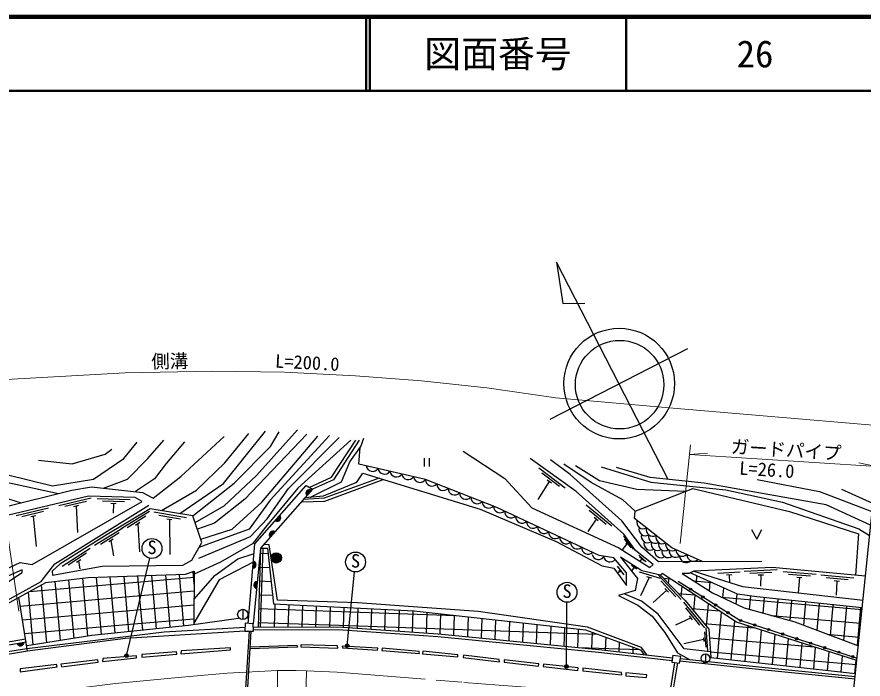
# Model space of a CAD drawing. Units: millimetres at full size, sheet at 1:1000; details may follow other scales. Extents: x 40000 to 680000, y 20000 to 380000.
# Drawn here: x 461379 to 576152, y 290260 to 380000 of the extents above; entities that cross this region are included whole.
import ezdxf
from ezdxf.enums import TextEntityAlignment as Align

# ---------------------------------------------------------------- set-up
doc = ezdxf.new("R2010")
doc.units = ezdxf.units.MM
doc.header["$LTSCALE"] = 1000
doc.linetypes.add('CHAIN', pattern=[18.5, 12, -1.5, 3.5, -1.5])
for name, color, linetype, lineweight in [('M-BGD', 7, 'Continuous', 25), ('M-BGD-EXST', 7, 'Continuous', 25), ('M-BMK', 2, 'CHAIN', 13), ('M-BMK-OTRS', 5, 'Continuous', 25), ('M-BMK-SRVR', 3, 'Continuous', 25), ('M-STR-HTXT', 7, 'Continuous', 13), ('M-TTL', 2, 'Continuous', 140), ('M-TTL-LINE', 7, 'Continuous', 50)]:
    doc.layers.add(name, color=color, linetype=linetype, lineweight=lineweight)
doc.layers.add('M-TTL-TXT', color=7, linetype='Continuous')
doc.styles.add('ＭＳ ゴシック', font='')
doc.styles.get('ＭＳ ゴシック').set_extended_font_data('MS Gothic')

msp = doc.modelspace()

# ---------------------------------------------------------------- hatches: boundary and pattern name
at = {"layer": 'M-BGD'}
for points in [[(501331, 315856), (500674, 315114, -0.82183)], [(496416, 311713), (497071, 312456, -0.82183)], [(496362, 310239), (495705, 309497, -0.82183)], [(495861, 306687, 1), (497261, 306687, 1)], [(493372, 305268), (493457, 306255, -0.82183)], [(493971, 303503), (493878, 302517, -0.82183)], [(461395, 295095), (462371, 295264, -0.82183)]]:
    msp.add_hatch(color=256, dxfattribs=at).paths.add_polyline_path(points)
at = {"layer": 'M-BGD-EXST'}
for points in [[(506403, 294895, -1), (505964, 294656, -0.41421), (506064, 294995, -0.41421)], [(476446, 293537, -1), (476007, 293298, -0.41421), (476107, 293637, -0.41421)], [(536136, 292083, -1), (535697, 291844, -0.41421), (535797, 292183, -0.41421)]]:
    msp.add_hatch(color=256, dxfattribs=at).paths.add_polyline_path(points)

# ---------------------------------------------------------------- linework, layer by layer
at = {"layer": 'M-BGD'}
for p, q in [((516635, 320198), (516635, 319080)), ((517302, 320198), (517302, 319080)), ((535745, 316137), (532167, 318865)), ((534967, 316353), (532581, 318172)), ((533592, 317024), (532049, 314600)), ((533870, 316812), (533314, 317236)), ((577472, 314044), (573284, 315957)), ((471466, 314788), (467086, 313759)), ((476743, 314574), (472244, 314682)), ((465640, 313419), (461259, 312389)), ((470805, 314324), (467884, 313638)), ((469754, 313769), (469072, 313609)), ((469413, 313689), (469602, 310114)), ((475986, 314292), (472987, 314364)), ((474829, 314019), (474129, 314036)), ((474479, 314028), (474448, 312742)), ((542086, 310980), (538605, 313831)), ((464978, 312955), (462058, 312269)), ((463927, 312400), (463246, 312240)), ((463587, 312320), (463971, 308222)), ((479356, 312977), (475533, 310603)), ((478877, 312326), (476328, 310744)), ((484376, 312099), (479940, 312858)), ((483586, 311930), (480629, 312436)), ((541316, 311223), (538995, 313123)), ((478058, 311465), (477464, 311095)), ((477761, 311280), (478022, 307495)), ((482402, 311828), (481712, 311946)), ((482057, 311887), (482106, 307154)), ((539965, 311941), (538821, 310277)), ((540236, 311719), (539695, 312163)), ((475727, 310724), (471905, 308349)), ((475249, 310073), (472701, 308490)), ((474430, 309211), (473836, 308842)), ((474133, 309027), (474462, 306982)), ((545015, 307847), (543693, 309667)), ((544673, 308062), (543792, 309276)), ((471302, 307974), (467527, 305525)), ((494397, 308018), (494104, 297335)), ((494428, 297334), (494801, 308015)), ((544111, 308581), (543464, 307779)), ((544214, 308439), (544008, 308722)), ((470836, 307314), (468319, 305681)), ((494377, 307309), (495467, 307271)), ((546737, 306159), (545737, 307066)), ((546510, 306243), (545843, 306848)), ((546116, 306479), (545891, 306231)), ((546194, 306408), (546038, 306549)), ((470035, 306437), (469447, 306056)), ((469741, 306246), (469894, 305194)), ((494326, 305434), (495667, 305388)), ((543757, 304367), (542857, 305567)), ((545061, 305325), (544735, 304908)), ((545480, 305137), (544747, 305660)), ((545147, 305264), (544976, 305386)), ((476581, 296687), (475926, 304174)), ((478072, 301147), (477802, 304238)), ((480310, 297080), (479679, 304303)), ((482175, 297277), (481555, 304367)), ((484040, 297474), (483432, 304431)), ((485429, 303121), (485280, 304819)), ((543187, 304877), (542842, 304619)), ((543292, 304737), (543082, 305017)), ((548680, 303870), (545817, 304769)), ((551497, 301054), (548422, 304339)), ((551764, 304502), (551771, 304580)), ((553545, 303354), (553621, 304221)), ((559462, 304730), (556465, 304585)), ((558328, 304375), (557628, 304341)), ((557978, 304358), (558026, 303362)), ((564503, 305053), (560009, 304823)), ((563770, 304715), (560774, 304562)), ((562637, 304357), (561937, 304321)), ((562287, 304339), (562236, 302848)), ((569798, 304444), (565311, 304784)), ((569028, 304201), (566036, 304428)), ((574888, 303917), (570408, 304337)), ((463078, 302135), (478633, 303496)), ((465419, 295188), (464731, 303044)), ((467275, 295482), (466573, 303508)), ((469132, 295775), (468437, 303717)), ((470988, 296068), (470301, 303925)), ((472851, 296293), (472172, 304045)), ((474716, 296490), (474049, 304110)), ((478633, 303496), (485436, 304091)), ((494275, 303560), (495866, 303504)), ((547159, 304033), (545980, 301559)), ((547493, 303928), (546825, 304138)), ((550766, 301397), (548715, 303587)), ((549078, 303926), (550034, 303843)), ((549769, 303213), (549835, 303973)), ((553220, 303564), (555571, 303358)), ((555327, 302206), (555433, 303419)), ((567858, 303989), (567160, 304042)), ((567509, 304016), (567333, 301963)), ((574113, 303688), (571126, 303968)), ((572940, 303497), (572243, 303562)), ((572592, 303529), (572495, 301634)), ((463562, 294895), (462936, 302057)), ((478174, 301573), (485421, 302207)), ((549522, 302287), (547686, 300642)), ((549761, 302031), (549282, 302542)), ((551071, 301870), (553348, 301671)), ((551495, 301432), (551615, 302806)), ((557128, 301281), (557245, 302618)), ((462817, 294045), (461636, 301342)), ((461830, 300143), (478174, 301573)), ((478446, 296883), (478072, 301147)), ((494223, 301686), (496065, 301621)), ((553206, 299470), (553395, 301639)), ((556977, 301353), (576012, 299688)), ((558935, 300415), (559057, 301816)), ((560754, 299691), (560913, 301515)), ((562591, 299183), (562775, 301284)), ((564429, 298675), (564641, 301093)), ((566267, 298166), (566506, 300902)), ((568094, 297540), (568372, 300711)), ((462131, 298287), (477715, 299651)), ((477715, 299651), (485407, 300324)), ((492020, 299716), (492020, 298316)), ((494172, 299811), (506638, 299376)), ((496304, 297329), (496413, 300449)), ((498180, 297324), (498286, 300354)), ((500056, 297319), (500159, 300259)), ((501932, 297314), (502031, 300164)), ((503808, 297309), (503904, 300068)), ((505684, 297297), (505777, 299973)), ((507555, 297167), (507650, 299878)), ((509427, 297037), (509523, 299783)), ((511298, 296907), (511395, 299688)), ((513170, 296776), (513268, 299593)), ((554706, 297193), (551849, 300669)), ((553998, 297582), (552093, 299899)), ((552907, 299827), (556661, 299498)), ((554910, 297432), (555176, 300472)), ((569916, 296854), (570237, 300520)), ((571738, 296168), (572102, 300328)), ((573561, 295482), (573968, 300137)), ((575383, 294796), (575833, 299946)), ((477256, 297729), (485392, 298440)), ((506638, 299376), (520886, 298878)), ((515042, 296646), (515141, 299498)), ((516913, 296516), (517010, 299302)), ((518784, 296378), (518879, 299098)), ((520654, 296195), (520748, 298893)), ((522524, 296012), (522617, 298689)), ((524394, 295829), (524486, 298485)), ((552814, 298550), (550698, 297564)), ((553036, 298280), (552592, 298820)), ((556413, 293101), (556956, 299306)), ((563666, 298886), (575822, 297822)), ((462431, 296432), (477256, 297729)), ((494121, 297937), (506454, 297506)), ((506454, 297506), (535952, 296476)), ((526263, 295645), (526355, 298281)), ((528133, 295462), (528225, 298077)), ((530003, 295279), (530094, 297873)), ((531873, 295096), (531963, 297669)), ((533742, 294913), (533832, 297464)), ((554605, 297796), (561401, 297202)), ((558277, 292892), (558736, 298139)), ((560141, 292684), (560559, 297470)), ((492897, 296736), (492231, 286480)), ((493129, 296736), (492482, 286481)), ((535612, 294730), (535701, 297260)), ((535952, 296476), (540219, 296327)), ((537482, 294547), (537570, 297056)), ((539352, 294364), (539430, 296616)), ((554846, 294587), (554685, 296681)), ((555096, 294080), (554854, 297221)), ((562005, 292476), (562390, 296885)), ((563868, 292268), (564221, 296300)), ((571291, 296336), (575633, 295957)), ((541221, 294165), (541283, 295938)), ((543090, 293950), (543135, 295260)), ((554556, 295618), (551848, 295057)), ((554575, 295374), (554538, 295862)), ((555325, 295851), (569513, 294610)), ((565732, 292059), (566052, 295715)), ((567596, 291851), (567883, 295130)), ((462817, 294045), (404083, 284573)), ((537487, 294546), (545885, 294253)), ((544958, 293735), (544988, 294582)), ((555461, 293957), (575253, 292225)), ((569460, 291643), (569714, 294545)), ((571324, 291435), (571545, 293960)), ((554768, 293660), (554768, 292460)), ((573188, 291226), (573376, 293375)), ((575052, 291018), (575207, 292790)), ((550559, 292515), (548935, 282169)), ((550972, 292460), (549298, 282127))]:
    msp.add_line(p, q, dxfattribs=at)
for points in [[(483480, 312692), (489393, 316754), (495080, 323849)], [(485245, 312403), (490863, 316810), (495755, 321759), (496948, 323751)], [(485557, 311468), (489488, 313758), (493857, 317866), (499457, 324044)], [(473132, 316121), (476398, 317338), (479135, 320166), (481305, 322642)], [(479871, 314765), (483618, 317713), (489511, 323131)], [(480972, 313104), (485747, 315860), (489560, 319557), (492817, 323563)], [(506649, 322621), (499489, 316116), (495081, 310837), (493348, 308580), (489014, 306108), (485439, 304473)], [(500687, 323462), (492271, 314664), (488193, 311397), (485851, 310585)], [(486070, 306637), (493059, 309560), (495320, 311964), (498224, 316088), (505092, 322999)], [(503794, 323268), (495735, 314502), (492886, 310589), (486072, 308079)], [(486311, 309207), (490556, 310556), (494602, 314244), (502208, 323203)], [(501037, 316235), (504060, 317640), (507371, 322647)], [(501204, 314931), (505392, 316994), (506529, 319709), (508018, 321782), (508415, 322918)], [(507788, 322647), (504299, 317253), (501453, 315994)], [(456792, 318771), (466204, 316461), (471747, 317333), (475899, 320162), (477691, 322378)], [(464317, 319926), (468893, 319431), (473351, 320728), (474271, 321435)], [(484119, 322424), (481614, 319479), (480052, 317418), (477457, 315663)], [(500451, 314861), (502957, 315095), (507487, 316966), (508308, 318169), (524205, 313282), (534522, 308923), (540774, 305607), (542359, 305285), (544052, 302948), (544052, 304640), (542359, 306708), (540344, 307003), (526476, 313533), (516801, 317297), (507741, 319396), (507924, 321652)], [(521916, 321127), (527542, 317432), (531207, 313448), (543038, 308051), (547218, 305384), (547668, 305802), (545289, 307697), (543681, 309914), (537219, 315697), (531014, 320163)], [(562407, 306197), (548395, 306151), (546164, 308150), (543408, 311685), (536419, 318007), (533731, 319981)], [(545239, 313013), (543551, 314558), (539250, 316922), (535556, 319397)], [(537155, 319195), (540421, 317169), (545466, 315976), (552077, 315712)], [(540610, 319030), (547385, 316930), (557522, 315928), (565206, 314244), (575594, 310637), (577032, 309718)], [(577175, 311118), (571148, 313885), (554587, 316815), (547258, 317594), (542715, 318919)], [(444859, 309465), (448506, 313182), (452800, 315805), (456364, 316782), (460360, 316841), (467035, 315415)], [(499957, 314303), (503141, 314377), (511048, 317327)], [(510513, 317492), (503033, 314763), (500209, 314588)], [(561781, 317321), (570238, 315662), (577361, 312951)], [(406454, 300023), (409949, 297372), (441189, 302969), (454612, 310370), (459559, 313577), (468821, 315855), (471473, 316296), (478427, 315560), (479871, 314765)], [(492730, 297796), (493658, 308589), (500621, 316477), (501453, 315994), (494397, 308018), (493429, 297747)], [(554443, 306171), (550213, 308057), (545138, 312032), (545239, 313013), (553062, 316100), (566158, 312956), (575547, 309953), (575139, 304345)], [(404369, 292909), (405587, 291988), (407283, 291615), (444159, 298426), (449351, 300291), (461818, 306048), (463464, 305804), (478348, 314342), (477434, 314890), (471094, 315042), (459297, 312270), (453534, 308551), (441220, 301666), (409920, 296360), (406628, 298553), (405988, 299771)], [(448086, 309819), (450878, 312172), (454834, 314139), (457459, 314835), (460222, 314676), (461951, 314165)], [(450202, 295055), (450119, 295437), (464685, 303467), (466503, 305869), (479293, 313809)], [(561004, 310531), (561720, 309236), (562436, 310531)], [(494397, 308018), (495389, 308011), (496188, 300460), (515275, 299491), (538508, 296954), (545948, 294230), (546405, 293569)], [(546812, 293522), (546117, 294531), (538786, 297282), (523920, 299396), (507596, 300576), (496707, 300950), (495608, 308448), (494824, 308500)], [(485413, 301104), (488244, 304310), (491356, 306545), (493546, 307284)], [(548681, 304335), (546137, 304934), (543244, 306782), (545544, 303891), (545259, 302280), (542959, 301569), (545616, 300261), (547560, 298768), (549244, 296588), (550999, 293815), (552599, 292909)], [(493444, 306103), (488808, 303707), (485387, 297842)], [(576472, 304209), (563809, 305396), (553180, 304875)], [(440856, 290999), (443589, 293140), (444981, 293449), (462073, 304711), (462073, 305072), (450612, 300024), (446921, 298194), (441260, 296558), (407279, 290870), (405337, 291180), (404232, 292064)], [(462554, 295669), (449084, 293338), (444405, 291867), (465320, 303368), (471022, 304006), (484250, 304459), (485442, 304875), (485386, 297638)], [(575307, 292758), (558991, 297972), (548900, 304586), (548681, 304335), (552007, 300903), (555240, 297037), (555516, 293201), (575130, 291010)], [(553180, 304875), (552504, 304556), (551635, 304585), (555710, 301960), (560028, 299892), (566883, 297996), (575510, 294748)], [(576036, 299925), (561732, 301391), (559126, 301786), (552678, 304638)], [(553180, 304875), (559775, 302816), (576142, 300968)], [(551068, 303513), (559436, 298235), (575342, 293101)], [(555461, 293957), (551900, 294337), (548367, 299053), (546114, 300806), (543737, 301809)], [(491433, 298455), (484642, 297537), (471525, 296153), (463317, 294856), (462702, 294757)], [(462721, 294395), (481366, 296641), (492328, 297279)], [(493449, 297337), (505581, 297304), (518495, 296406), (540288, 294272), (550297, 293122)], [(492315, 296736), (476089, 295748), (462817, 294045)], [(493467, 296978), (505568, 296946), (518465, 296049), (540250, 293916), (550256, 292766)], [(444628, 291588), (449563, 293050), (462613, 295305)], [(404048, 284941), (441326, 291076), (462721, 294395)], [(492997, 294641), (499340, 294844), (499421, 294584), (492978, 294342)], [(510918, 294434), (510893, 294150), (515966, 293741), (515958, 293992), (510918, 294437)], [(550363, 293516), (550226, 292559), (551252, 292422), (551412, 293311), (550356, 293462)], [(551306, 292721), (562374, 291573), (575056, 290284)], [(551363, 293037), (562406, 291893), (575088, 290603)]]:
    msp.add_lwpolyline(points, dxfattribs=at)
for points in [[(466188, 304326), (472956, 305578), (483891, 305719), (485124, 306386), (486457, 308768), (485245, 312403), (479467, 313352), (473607, 309859), (467182, 305841), (466152, 304871)], [(492341, 297823), (492315, 296736), (493479, 296736), (493429, 297747)], [(478302, 293568), (478302, 293225), (483083, 293625), (483040, 293954)], [(483641, 294097), (483612, 293682), (490340, 294226), (490340, 294498)], [(499876, 294893), (499893, 294633), (504902, 294470), (504870, 294779)], [(505510, 294732), (505527, 294490), (510298, 294198), (510323, 294457)], [(516428, 294059), (516403, 293692), (521166, 293258), (521175, 293550)], [(467345, 292292), (467440, 291911), (472385, 292548), (472354, 292865)], [(473037, 293040), (472973, 292659), (477596, 293135), (477612, 293421)], [(521965, 293492), (521908, 293201), (526819, 292600), (526801, 292901)], [(527467, 292854), (527449, 292553), (532137, 292018), (532174, 292337)], [(461800, 291625), (461816, 291244), (466853, 291927), (466757, 292244)], [(532783, 292293), (532762, 291967), (537454, 291410), (537485, 291799)], [(538149, 291755), (538136, 291386), (543430, 290845), (543404, 291162)], [(543972, 291111), (543986, 290683), (546784, 290455), (546798, 290843)]]:
    msp.add_lwpolyline(points, close=True, dxfattribs=at)
for centre, radius in [((496561, 306687), 700), ((552759, 302446), 150), ((554451, 301379), 150), ((492020, 299016), 700), ((556143, 300312), 150), ((557834, 299246), 150), ((559537, 298203), 150), ((561440, 297588), 150), ((563344, 296974), 150), ((565247, 296360), 150), ((567150, 295745), 150), ((569054, 295131), 150), ((570957, 294516), 150), ((572860, 293902), 150), ((554768, 293060), 600), ((574764, 293288), 150)]:
    msp.add_circle(centre, radius, dxfattribs=at)
for centre, radius, start, end in [((509630, 319295), 886, 188.66979, 325.23793), ((511237, 318923), 886, 188.66979, 325.23793), ((512845, 318550), 886, 188.66979, 325.23793), ((514452, 318178), 886, 188.66979, 325.23793), ((516060, 317805), 886, 188.66979, 325.23793), ((517677, 317308), 886, 180.45911, 317.02725), ((501076, 315420), 505, 59.67451, 217.3327), ((519215, 316709), 886, 180.45911, 317.02725), ((520753, 316111), 886, 180.45911, 317.02725), ((522291, 315513), 886, 180.45911, 317.02725), ((523828, 314915), 886, 180.45911, 317.02725), ((525366, 314317), 886, 180.45911, 317.02725), ((526916, 313704), 901, 179.49634, 312.44633), ((496670, 312149), 505, 239.73289, 37.39108), ((528409, 312986), 886, 176.50209, 313.07023), ((529901, 312283), 886, 176.50209, 313.07023), ((531394, 311580), 886, 176.50209, 313.07023), ((546335, 311511), 886, 163.6447, 300.21285), ((496107, 309803), 505, 59.67451, 217.3327), ((532887, 310877), 886, 176.50209, 313.07023), ((534380, 310174), 886, 176.50209, 313.07023), ((546639, 310563), 886, 163.6447, 300.21285), ((547632, 310495), 886, 163.6447, 300.21285), ((535873, 309471), 886, 176.50209, 313.07023), ((537365, 308768), 886, 176.50209, 313.07023), ((546943, 309616), 886, 163.6447, 300.21285), ((547316, 308628), 886, 164.31556, 300.88371), ((547936, 309548), 886, 163.6447, 300.21285), ((548301, 308578), 886, 164.94504, 301.51319), ((548929, 309479), 886, 163.6447, 300.21285), ((549279, 308544), 886, 166.2223, 302.79045), ((538858, 308065), 886, 176.50209, 313.07023), ((548753, 307595), 886, 167.49651, 304.06466), ((549718, 307613), 886, 169.84177, 306.40991), ((550244, 308541), 886, 168.55346, 305.12161), ((550713, 307652), 886, 173.11949, 309.68763), ((551640, 307780), 886, 177.68551, 314.25366), ((540246, 307349), 886, 193.37741, 329.94555), ((541834, 307016), 886, 186.52402, 323.09217), ((552165, 306934), 886, 177.68551, 314.25366), ((553144, 307109), 886, 177.68551, 314.25366), ((493317, 305770), 505, 276.25985, 73.91804), ((494022, 303001), 505, 95.78507, 253.44327), ((461866, 295276), 505, 200.97715, 358.63534)]:
    msp.add_arc(centre, radius, start, end, dxfattribs=at)
at = {"layer": 'M-BGD-EXST'}
for p, q in [((476226, 293418), (479385, 306644)), ((506184, 294775), (507172, 304779)), ((535916, 291963), (535985, 300673))]:
    msp.add_line(p, q, dxfattribs=at)
for centre, radius in [((479699, 307957), 1350), ((507305, 306122), 1350), ((535995, 302023), 1350), ((506184, 294775), 250), ((476226, 293418), 250), ((535916, 291963), 250)]:
    msp.add_circle(centre, radius, dxfattribs=at)
at = {"layer": 'M-BMK'}
msp.add_lwpolyline([(375691, 274084), (390822, 276499), (406266, 278912), (429808, 282732), (462052, 287940), (468591, 288869), (474752, 289637), (483240, 290457), (489910, 291043), (496712, 291415), (499243, 291412), (500636, 291393), (504795, 291201), (522019, 289813), (538471, 288518), (559344, 286143), (574466, 284485)], dxfattribs=at)
at = {"layer": 'M-BMK-OTRS'}
msp.add_line((571827, 258539), (577499, 314313), dxfattribs=at)
at = {"layer": 'M-BMK-SRVR'}
for p, q in [((549652, 317384), (534569, 346768)), ((534569, 346768), (535415, 341165)), ((535415, 341165), (538416, 341192)), ((533689, 325489), (552372, 335079))]:
    msp.add_line(p, q, dxfattribs=at)
for centre, radius in [((543068, 330303), 7500), ((543132, 330159), 6000)]:
    msp.add_circle(centre, radius, dxfattribs=at)
at = {"layer": 'M-STR-HTXT'}
for p, q in [((461626, 299446), (457492, 327708)), ((551326, 308652), (552744, 321989)), ((552607, 320700), (555055, 320886)), ((552607, 320700), (577990, 319078)), ((577990, 319078), (575585, 319574)), ((496712, 291415), (496682, 268750)), ((500636, 291393), (500118, 268444))]:
    msp.add_line(p, q, dxfattribs=at)
msp.add_lwpolyline([(578554, 324567), (549871, 327017), (534467, 328387), (525107, 329721), (516238, 330697), (507296, 331343), (497695, 331854), (487952, 331995), (476081, 331766), (455866, 330632), (426265, 325574), (392649, 320320), (369314, 316572)], dxfattribs=at)
at = {"layer": 'M-TTL'}
msp.add_line((680000, 380000), (40000, 380000), dxfattribs=at)
at = {"layer": 'M-TTL-LINE'}
for p, q in [((508747, 380000), (508747, 370000)), ((509247, 380000), (509247, 370000)), ((543997, 380000), (543997, 370000)), ((40000, 370000), (680000, 370000))]:
    msp.add_line(p, q, dxfattribs=at)

# ---------------------------------------------------------------- texts
at = {"layer": 'M-BGD-EXST', "style": 'ＭＳ ゴシック'}
for p in [(479044, 306665), (506650, 304830), (535340, 300731)]:
    msp.add_text('S', height=1833, rotation=358.508, dxfattribs=at).set_placement(p, align=Align.BOTTOM_LEFT)
at = {"layer": 'M-STR-HTXT', "style": 'ＭＳ ゴシック'}
for s, rotation, p in [('側溝', 1.105, (479631, 331835)), ('L=200.0', 356.956, (496334, 331926)), ('ガードパイプ', 356.344, (558128, 320347)), ('L=26.0', 356.344, (559279, 317421))]:
    msp.add_text(s, height=1833, rotation=rotation, dxfattribs=at).set_placement(p, align=Align.BOTTOM_LEFT)
at = {"layer": 'M-TTL-TXT', "style": 'ＭＳ ゴシック'}
for s, p in [('図面番号', (526622, 375000)), ('26', (561497, 375000))]:
    msp.add_text(s, height=3666, dxfattribs=at).set_placement(p, align=Align.MIDDLE_CENTER)

doc.saveas('drawing.dxf')
